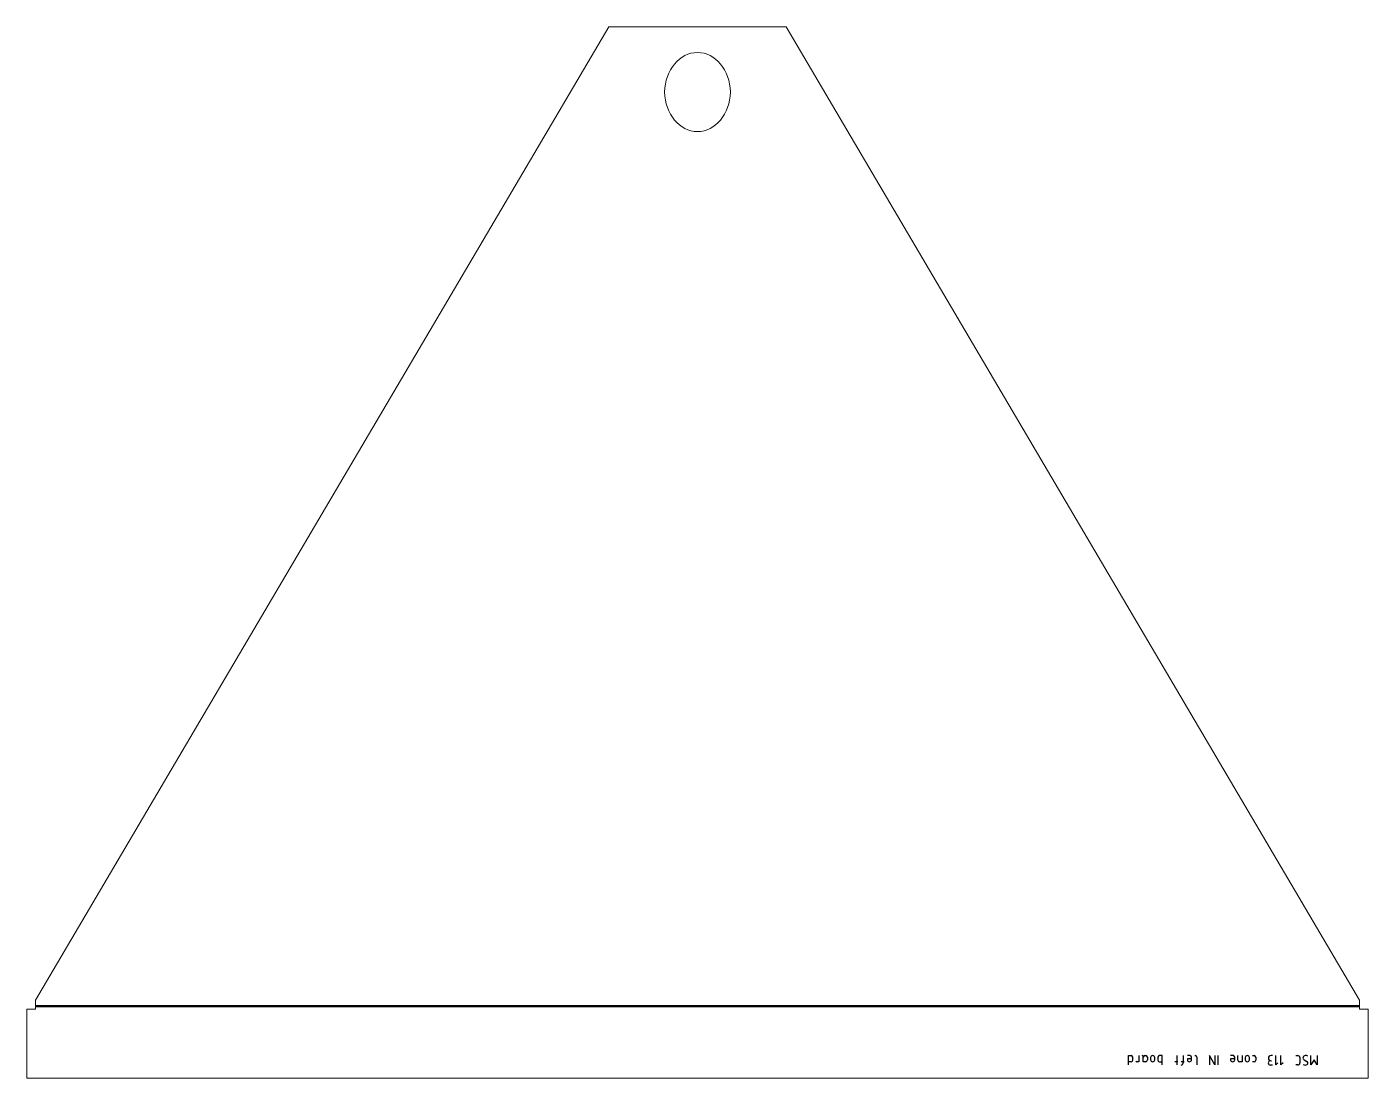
# Model space of a CAD drawing. Header units: millimetres. Extents: x 0 to 1556, y 0 to 1219.
import ezdxf

# ---------------------------------------------------------------- set-up
doc = ezdxf.new("R2010")
doc.units = ezdxf.units.MM
for name, color, linetype, lineweight in [('IV_BEND', 250, 'Continuous', 50), ('IV_INTERIOR_PROFILES', 7, 'Continuous', 5), ('IV_MARK_SURFACE', 2, 'Continuous', 25), ('IV_OUTER_PROFILE', 7, 'Continuous', 5)]:
    doc.layers.add(name, color=color, linetype=linetype, lineweight=lineweight)

msp = doc.modelspace()

# ---------------------------------------------------------------- linework, layer by layer
at = {"layer": 'IV_BEND'}
msp.add_line((1546, 83.7), (10, 83.7), dxfattribs=at)
at = {"layer": 'IV_INTERIOR_PROFILES'}
for centre, start_param, end_param in [((778, 1142.3), -1.540058, 1.540058), ((778, 1145.2), 1.601535, 3.141593), ((778, 1145.2), 3.141593, -1.601535)]:
    msp.add_ellipse(centre, major_axis=(0, 47.3), ratio=0.809017, start_param=start_param, end_param=end_param, dxfattribs=at)
at = {"layer": 'IV_MARK_SURFACE'}
for p, q in [((1277.9, 18.9), (1277.9, 26.2)), ((1277.9, 26.2), (1281, 26.2)), ((1281, 18.9), (1277.9, 18.9)), ((1277.9, 15.3), (1277.9, 18.9)), ((1282.8, 24.4), (1282.8, 20.7)), ((1290.1, 18.9), (1287.7, 18.9)), ((1290.1, 26.2), (1290.1, 18.9)), ((1295, 24.4), (1295, 25)), ((1295, 18.9), (1295, 24.4)), ((1297.5, 18.9), (1295, 18.9)), ((1296.9, 26.2), (1298.1, 26.2)), ((1299.9, 24.4), (1299.9, 21.4)), ((1303.6, 23.8), (1303.6, 21.4)), ((1308.4, 21.4), (1308.4, 23.8)), ((1312.1, 24.4), (1312.1, 20.7)), ((1317, 26.2), (1313.9, 26.2)), ((1313.9, 18.9), (1317, 18.9)), ((1317, 18.9), (1317, 26.2)), ((1317, 15.3), (1317, 18.9)), ((1334.1, 18.9), (1331.6, 18.9)), ((1334.1, 26.2), (1334.1, 18.9)), ((1335.3, 18.9), (1334.1, 18.9)), ((1334.1, 18.9), (1334.1, 15.3)), ((1341.4, 18.9), (1338.9, 18.9)), ((1341.4, 26.2), (1341.4, 18.9)), ((1341.4, 18.9), (1341.4, 17.7)), ((1342.6, 18.9), (1341.4, 18.9)), ((1349.3, 26.2), (1346.3, 26.2)), ((1346.3, 22.6), (1346.3, 21.4)), ((1351.1, 22.6), (1346.3, 22.6)), ((1351.1, 22.6), (1351.1, 24.4)), ((1351.1, 21.4), (1351.1, 22.6)), ((1354.8, 26.2), (1355.4, 26.2)), ((1357.2, 24.4), (1357.2, 15.3)), ((1378, 15.3), (1371.9, 26.2)), ((1371.9, 26.2), (1371.9, 15.3)), ((1378, 26.2), (1378, 15.3)), ((1381.6, 26.2), (1381.6, 15.3)), ((1399.3, 26.2), (1396.3, 26.2)), ((1396.3, 22.6), (1396.3, 21.4)), ((1401.2, 22.6), (1396.3, 22.6)), ((1401.2, 22.6), (1401.2, 24.4)), ((1401.2, 21.4), (1401.2, 22.6)), ((1404.8, 20.7), (1404.8, 26.2)), ((1409.7, 18.9), (1406.7, 18.9)), ((1409.7, 26.2), (1409.7, 18.9)), ((1413.4, 23.8), (1413.4, 21.4)), ((1418.2, 21.4), (1418.2, 23.8)), ((1421.9, 26.2), (1423.7, 26.2)), ((1423.7, 18.9), (1421.9, 18.9)), ((1425.6, 24.4), (1425.6, 20.7)), ((1445.1, 26.2), (1443.3, 26.2)), ((1443.3, 20.1), (1443.9, 20.1)), ((1448.7, 15.3), (1448.7, 26.2)), ((1451.2, 17.7), (1448.7, 15.3)), ((1454.8, 15.3), (1454.8, 26.2)), ((1457.3, 17.7), (1454.8, 15.3)), ((1471.9, 26.2), (1474.4, 26.2)), ((1476.8, 23.8), (1476.8, 17.7)), ((1481.7, 21.4), (1484.7, 19.5)), ((1489.6, 15.3), (1489.6, 26.2)), ((1493.3, 21.4), (1489.6, 15.3)), ((1496.9, 15.3), (1493.3, 21.4)), ((1496.9, 26.2), (1496.9, 15.3)), ((1442.6, 15.3), (1445.1, 15.3)), ((1474.4, 15.3), (1471.9, 15.3))]:
    msp.add_line(p, q, dxfattribs=at)
for centre, radius, start, end in [((1281, 24.4), 1.83, 0, 90), ((1281, 20.7), 1.83, 270, 0), ((1287.7, 20.1), 1.22, 180, 270), ((1293.8, 25), 1.22, 0, 90), ((1296.9, 24.4), 1.83, 90, 180), ((1297.5, 21.4), 2.44, 270, 0), ((1298.1, 24.4), 1.83, 0, 90), ((1306, 23.8), 2.44, 0, 180), ((1306, 21.4), 2.44, 180, 0), ((1313.9, 24.4), 1.83, 90, 180), ((1313.9, 20.7), 1.83, 180, 270), ((1338.9, 17.7), 2.44, 270, 0), ((1348.7, 21.4), 2.44, 180, 0), ((1349.3, 24.4), 1.83, 0, 90), ((1355.4, 24.4), 1.83, 0, 90), ((1398.7, 21.4), 2.44, 180, 0), ((1399.3, 24.4), 1.83, 0, 90), ((1406.7, 20.7), 1.83, 180, 270), ((1415.8, 23.8), 2.44, 0, 180), ((1415.8, 21.4), 2.44, 180, 0), ((1423.7, 24.4), 1.83, 0, 90), ((1423.7, 20.7), 1.83, 270, 0), ((1443.3, 23.2), 3.05, 90, 270), ((1442.6, 17.7), 2.44, 90, 270), ((1474.4, 23.8), 2.44, 0, 90), ((1474.4, 17.7), 2.44, 270, 0), ((1483, 23.6), 2.62, 92.3685, 239.559), ((1482.9, 20.4), 5.15, 241.7153, 298.2847), ((1483.7, 22.2), 4.1, 56.4174, 100.9627), ((1483.5, 17.4), 2.43, 319.6263, 59.2984)]:
    msp.add_arc(centre, radius, start, end, dxfattribs=at)
at = {"layer": 'IV_OUTER_PROFILE'}
for p, q in [((675, 1219.4), (10, 90.3)), ((675, 1219.4), (881, 1219.4)), ((1546, 90.3), (881, 1219.4)), ((10, 80), (0, 80)), ((0, 80), (0, 0)), ((10, 90.3), (10, 80)), ((1546, 90.3), (1546, 80)), ((1546, 80), (1556, 80)), ((1556, 80), (1556, 0)), ((1556, 0), (0, 0))]:
    msp.add_line(p, q, dxfattribs=at)

doc.saveas('drawing.dxf')
